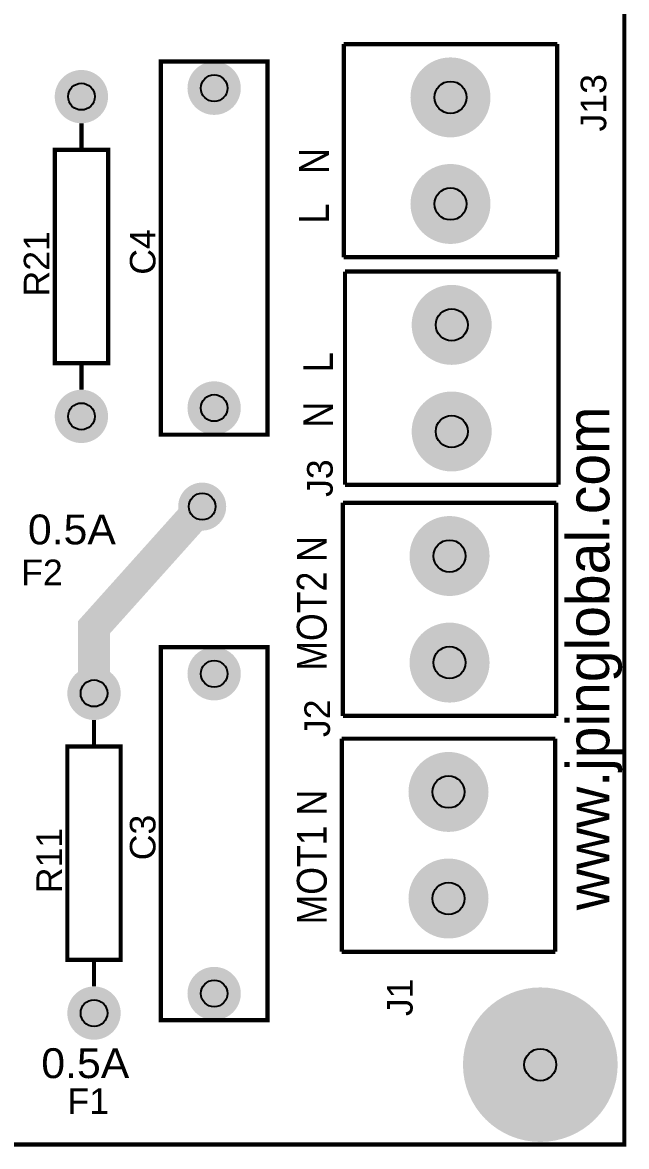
# Model space of a CAD drawing. Header units: inches. Extents: x -2.58 to 2.58, y -1.87 to 1.87.
# Drawn here: x 1.451 to 2.583, y -1.872 to 0.237 of the extents above; entities that cross this region are included whole.
import ezdxf

# ---------------------------------------------------------------- set-up
doc = ezdxf.new("R2010")
doc.units = ezdxf.units.IN
doc.layers.get('0').update_dxf_attribs({"linetype": 'CONTINUOUS'})

# ---------------------------------------------------------------- blocks, each defined once
blk = doc.blocks.new('EPAD')
at = {"const_width": 0.5}
blk.add_lwpolyline([(-0.25, 0, 1), (0.25, 0, 1)], format="xyb", close=True, dxfattribs=at)

msp = doc.modelspace()

# ---------------------------------------------------------------- linework, layer by layer
for points, const_width in [([(-2.57874, -1.86811), (2.57874, -1.86811), (2.57874, 1.86811), (-2.57874, 1.86811), (-2.57874, -1.86811)], 0.008), ([(-2.57874, -1.86811), (2.57874, -1.86811), (2.57874, 1.86811), (-2.57874, 1.86811), (-2.57874, -1.86811)], 0.008), ([(-2.57874, -1.86811), (2.57874, -1.86811), (2.57874, 1.86811), (-2.57874, 1.86811), (-2.57874, -1.86811)], 0.008), ([(2.052803, 0.196543), (2.452803, 0.196543)], 0.008), ([(2.052803, -0.203457), (2.052803, 0.196543)], 0.008), ([(2.052803, 0.196543), (2.452803, 0.196543)], 0.008), ([(2.052803, -0.203457), (2.052803, 0.196543)], 0.008), ([(2.052803, 0.196543), (2.452803, 0.196543)], 0.008), ([(2.052803, -0.203457), (2.052803, 0.196543)], 0.008), ([(2.452803, -0.203457), (2.452803, 0.196543)], 0.008), ([(2.452803, -0.203457), (2.452803, 0.196543)], 0.008), ([(2.452803, -0.203457), (2.452803, 0.196543)], 0.008), ([(1.709791, -0.536283), (1.909791, -0.536283), (1.909791, 0.163717), (1.709791, 0.163717), (1.709791, -0.536283)], 0.008), ([(1.709791, -0.536283), (1.909791, -0.536283), (1.909791, 0.163717), (1.709791, 0.163717), (1.709791, -0.536283)], 0.008), ([(1.709791, -0.536283), (1.909791, -0.536283), (1.909791, 0.163717), (1.709791, 0.163717), (1.709791, -0.536283)], 0.008), ([(1.560937, -0.002031), (1.560937, 0.047969)], 0.008), ([(1.560937, -0.002031), (1.560937, 0.047969)], 0.008), ([(1.560937, -0.002031), (1.560937, 0.047969)], 0.008), ([(1.510937, -0.402031), (1.610937, -0.402031), (1.610937, -0.002031), (1.510937, -0.002031), (1.510937, -0.402031)], 0.008), ([(1.510937, -0.402031), (1.610937, -0.402031), (1.610937, -0.002031), (1.510937, -0.002031), (1.510937, -0.402031)], 0.008), ([(1.510937, -0.402031), (1.610937, -0.402031), (1.610937, -0.002031), (1.510937, -0.002031), (1.510937, -0.402031)], 0.008), ([(2.052803, -0.203457), (2.452803, -0.203457)], 0.008), ([(2.052803, -0.203457), (2.452803, -0.203457)], 0.008), ([(2.052803, -0.203457), (2.452803, -0.203457)], 0.008), ([(2.455047, -0.230362), (2.055047, -0.230362)], 0.008), ([(2.055047, -0.230362), (2.055047, -0.630362)], 0.008), ([(2.455047, -0.230362), (2.055047, -0.230362)], 0.008), ([(2.055047, -0.230362), (2.055047, -0.630362)], 0.008), ([(2.455047, -0.230362), (2.055047, -0.230362)], 0.008), ([(2.055047, -0.230362), (2.055047, -0.630362)], 0.008), ([(2.455047, -0.230362), (2.455047, -0.630362)], 0.008), ([(2.455047, -0.230362), (2.455047, -0.630362)], 0.008), ([(2.455047, -0.230362), (2.455047, -0.630362)], 0.008), ([(1.560937, -0.452031), (1.560937, -0.402031)], 0.008), ([(1.560937, -0.452031), (1.560937, -0.402031)], 0.008), ([(1.560937, -0.452031), (1.560937, -0.402031)], 0.008), ([(2.455047, -0.630362), (2.055047, -0.630362)], 0.008), ([(2.455047, -0.630362), (2.055047, -0.630362)], 0.008), ([(2.455047, -0.630362), (2.055047, -0.630362)], 0.008), ([(1.787339, -0.671323), (1.584559, -0.897724), (1.584559, -1.021701)], 0.06), ([(2.051047, -0.664047), (2.451047, -0.664047)], 0.008), ([(2.051047, -1.064047), (2.051047, -0.664047)], 0.008), ([(2.051047, -0.664047), (2.451047, -0.664047)], 0.008), ([(2.051047, -1.064047), (2.051047, -0.664047)], 0.008), ([(2.051047, -0.664047), (2.451047, -0.664047)], 0.008), ([(2.051047, -1.064047), (2.051047, -0.664047)], 0.008), ([(2.451047, -1.064047), (2.451047, -0.664047)], 0.008), ([(2.451047, -1.064047), (2.451047, -0.664047)], 0.008), ([(2.451047, -1.064047), (2.451047, -0.664047)], 0.008), ([(1.709791, -1.635016), (1.909791, -1.635016), (1.909791, -0.935016), (1.709791, -0.935016), (1.709791, -1.635016)], 0.008), ([(1.709791, -1.635016), (1.909791, -1.635016), (1.909791, -0.935016), (1.709791, -0.935016), (1.709791, -1.635016)], 0.008), ([(1.709791, -1.635016), (1.909791, -1.635016), (1.909791, -0.935016), (1.709791, -0.935016), (1.709791, -1.635016)], 0.008), ([(1.584559, -1.121701), (1.584559, -1.071701)], 0.008), ([(1.584559, -1.121701), (1.584559, -1.071701)], 0.008), ([(1.584559, -1.121701), (1.584559, -1.071701)], 0.008), ([(2.051047, -1.064047), (2.451047, -1.064047)], 0.008), ([(2.051047, -1.064047), (2.451047, -1.064047)], 0.008), ([(2.051047, -1.064047), (2.451047, -1.064047)], 0.008), ([(1.534559, -1.521701), (1.634559, -1.521701), (1.634559, -1.121701), (1.534559, -1.121701), (1.534559, -1.521701)], 0.008), ([(1.534559, -1.521701), (1.634559, -1.521701), (1.634559, -1.121701), (1.534559, -1.121701), (1.534559, -1.521701)], 0.008), ([(1.534559, -1.521701), (1.634559, -1.521701), (1.634559, -1.121701), (1.534559, -1.121701), (1.534559, -1.521701)], 0.008), ([(2.049079, -1.106764), (2.449079, -1.106764)], 0.008), ([(2.049079, -1.506764), (2.049079, -1.106764)], 0.008), ([(2.049079, -1.106764), (2.449079, -1.106764)], 0.008), ([(2.049079, -1.506764), (2.049079, -1.106764)], 0.008), ([(2.049079, -1.106764), (2.449079, -1.106764)], 0.008), ([(2.049079, -1.506764), (2.049079, -1.106764)], 0.008), ([(2.449079, -1.506764), (2.449079, -1.106764)], 0.008), ([(2.449079, -1.506764), (2.449079, -1.106764)], 0.008), ([(2.449079, -1.506764), (2.449079, -1.106764)], 0.008), ([(1.584559, -1.571701), (1.584559, -1.521701)], 0.008), ([(1.584559, -1.571701), (1.584559, -1.521701)], 0.008), ([(1.584559, -1.571701), (1.584559, -1.521701)], 0.008), ([(2.049079, -1.506764), (2.449079, -1.506764)], 0.008), ([(2.049079, -1.506764), (2.449079, -1.506764)], 0.008), ([(2.049079, -1.506764), (2.449079, -1.506764)], 0.008)]:
    msp.add_lwpolyline(points, dxfattribs=dict(const_width=const_width))
for centre, radius in [((1.809791, 0.113717), 0.025), ((1.560937, 0.097969), 0.025), ((2.252803, 0.096543), 0.03), ((2.252803, -0.103457), 0.03), ((2.255047, -0.330362), 0.03), ((1.809791, -0.486283), 0.025), ((1.560937, -0.502032), 0.025), ((2.255047, -0.530362), 0.03), ((1.787339, -0.671323), 0.025), ((2.251047, -0.764047), 0.03), ((2.251047, -0.964047), 0.03), ((1.809791, -0.985016), 0.025), ((1.584559, -1.021701), 0.025), ((2.249079, -1.206764), 0.03), ((2.249079, -1.406764), 0.03), ((1.809791, -1.585016), 0.025), ((1.584559, -1.621701), 0.025), ((2.421197, -1.718567), 0.03)]:
    msp.add_circle(centre, radius)

# ---------------------------------------------------------------- block references
for p, xscale, yscale in [((2.252803, 0.096543), 0.15, 0.15), ((1.560937, 0.097969), 0.1, 0.1), ((1.809791, 0.113717), 0.1, 0.1), ((1.809791, 0.113717), 0.08, 0.08), ((2.252803, 0.096543), 0.12, 0.12), ((1.560937, 0.097969), 0.08, 0.08), ((2.252803, -0.103457), 0.15, 0.15), ((2.252803, -0.103457), 0.12, 0.12), ((2.255047, -0.330362), 0.15, 0.15), ((2.255047, -0.330362), 0.12, 0.12), ((1.809791, -0.486283), 0.1, 0.1), ((1.560937, -0.502031), 0.1, 0.1), ((1.560937, -0.502031), 0.08, 0.08), ((1.809791, -0.486283), 0.08, 0.08), ((2.255047, -0.530362), 0.15, 0.15), ((2.255047, -0.530362), 0.12, 0.12), ((1.787339, -0.671323), 0.09, 0.09), ((1.787339, -0.671323), 0.07, 0.07), ((2.251047, -0.764047), 0.15, 0.15), ((2.251047, -0.764047), 0.12, 0.12), ((2.251047, -0.964047), 0.15, 0.15), ((2.251047, -0.964047), 0.12, 0.12), ((1.809791, -0.985016), 0.1, 0.1), ((1.809791, -0.985016), 0.08, 0.08), ((1.584559, -1.021701), 0.1, 0.1), ((1.584559, -1.021701), 0.08, 0.08), ((2.249079, -1.206764), 0.15, 0.15), ((2.249079, -1.206764), 0.12, 0.12), ((2.249079, -1.406764), 0.15, 0.15), ((2.249079, -1.406764), 0.12, 0.12), ((1.809791, -1.585016), 0.1, 0.1), ((1.809791, -1.585016), 0.08, 0.08), ((1.584559, -1.621701), 0.1, 0.1), ((1.584559, -1.621701), 0.08, 0.08), ((2.421197, -1.718567), 0.29, 0.29), ((2.421197, -1.718567), 0.25, 0.25)]:
    msp.add_blockref('EPAD', p, dxfattribs=dict(xscale=xscale, yscale=yscale))

# ---------------------------------------------------------------- texts
for s, height, width, p in [('J13', 0.048, 1.041667, (2.544803, 0.032543)), ('J13', 0.048, 1.041667, (2.544803, 0.032543)), ('J13', 0.048, 1.041667, (2.544803, 0.032543)), ('L   N', 0.056, 0.892857, (2.024819, -0.139953)), ('L   N', 0.056, 0.892857, (2.024819, -0.139953)), ('L   N', 0.056, 0.892857, (2.024819, -0.139953)), ('R21', 0.048, 1.041667, (1.500937, -0.277031)), ('R21', 0.048, 1.041667, (1.500937, -0.277031)), ('R21', 0.048, 1.041667, (1.500937, -0.277031)), ('C4', 0.048, 1.041667, (1.699791, -0.236283)), ('C4', 0.048, 1.041667, (1.699791, -0.236283)), ('C4', 0.048, 1.041667, (1.699791, -0.236283)), ('N   L', 0.056, 0.892857, (2.032819, -0.522953)), ('N   L', 0.056, 0.892857, (2.032819, -0.522953)), ('N   L', 0.056, 0.892857, (2.032819, -0.522953)), ('J3', 0.048, 1.041667, (2.031992, -0.65326)), ('J3', 0.048, 1.041667, (2.031992, -0.65326)), ('J3', 0.048, 1.041667, (2.031992, -0.65326)), ('MOT2 N', 0.056, 0.892857, (2.020819, -0.979197)), ('MOT2 N', 0.056, 0.892857, (2.020819, -0.979197)), ('MOT2 N', 0.056, 0.892857, (2.020819, -0.979197)), ('J2', 0.048, 1.041667, (2.026969, -1.103827)), ('J2', 0.048, 1.041667, (2.026969, -1.103827)), ('J2', 0.048, 1.041667, (2.026969, -1.103827)), ('MOT1 N', 0.056, 0.892857, (2.020819, -1.455323)), ('MOT1 N', 0.056, 0.892857, (2.020819, -1.455323)), ('MOT1 N', 0.056, 0.892857, (2.020819, -1.455323)), ('C3', 0.048, 1.041667, (1.699791, -1.335016)), ('C3', 0.048, 1.041667, (1.699791, -1.335016)), ('C3', 0.048, 1.041667, (1.699791, -1.335016)), ('R11', 0.048, 1.041667, (1.524559, -1.396701)), ('R11', 0.048, 1.041667, (1.524559, -1.396701)), ('R11', 0.048, 1.041667, (1.524559, -1.396701)), ('J1', 0.048, 1.041667, (2.181832, -1.627396)), ('J1', 0.048, 1.041667, (2.181832, -1.627396)), ('J1', 0.048, 1.041667, (2.181832, -1.627396))]:
    msp.add_text(s, height=height, rotation=90, dxfattribs=dict(width=width)).set_placement(p)
msp.add_text('www.jpinglobal.com', height=0.08, rotation=90).set_placement((2.550567, -1.428756))
msp.add_text('www.jpinglobal.com', height=0.08, rotation=90).set_placement((2.550567, -1.428756))
msp.add_text('www.jpinglobal.com', height=0.08, rotation=90).set_placement((2.550567, -1.428756))
for s, height, width, p in [('0.5A', 0.056, 1.071429, (1.460567, -0.742197)), ('0.5A', 0.056, 1.071429, (1.460567, -0.742197)), ('0.5A', 0.056, 1.071429, (1.460567, -0.742197)), ('F2', 0.048, 1.041667, (1.447969, -0.818803)), ('F2', 0.048, 1.041667, (1.447969, -0.818803)), ('F2', 0.048, 1.041667, (1.447969, -0.818803)), ('0.5A', 0.056, 1.071429, (1.485726, -1.743734)), ('0.5A', 0.056, 1.071429, (1.485726, -1.743734)), ('0.5A', 0.056, 1.071429, (1.485726, -1.743734)), ('F1', 0.048, 1.041667, (1.534583, -1.810929)), ('F1', 0.048, 1.041667, (1.534583, -1.810929)), ('F1', 0.048, 1.041667, (1.534583, -1.810929))]:
    msp.add_text(s, height=height, dxfattribs=dict(width=width)).set_placement(p)

doc.saveas('drawing.dxf')
